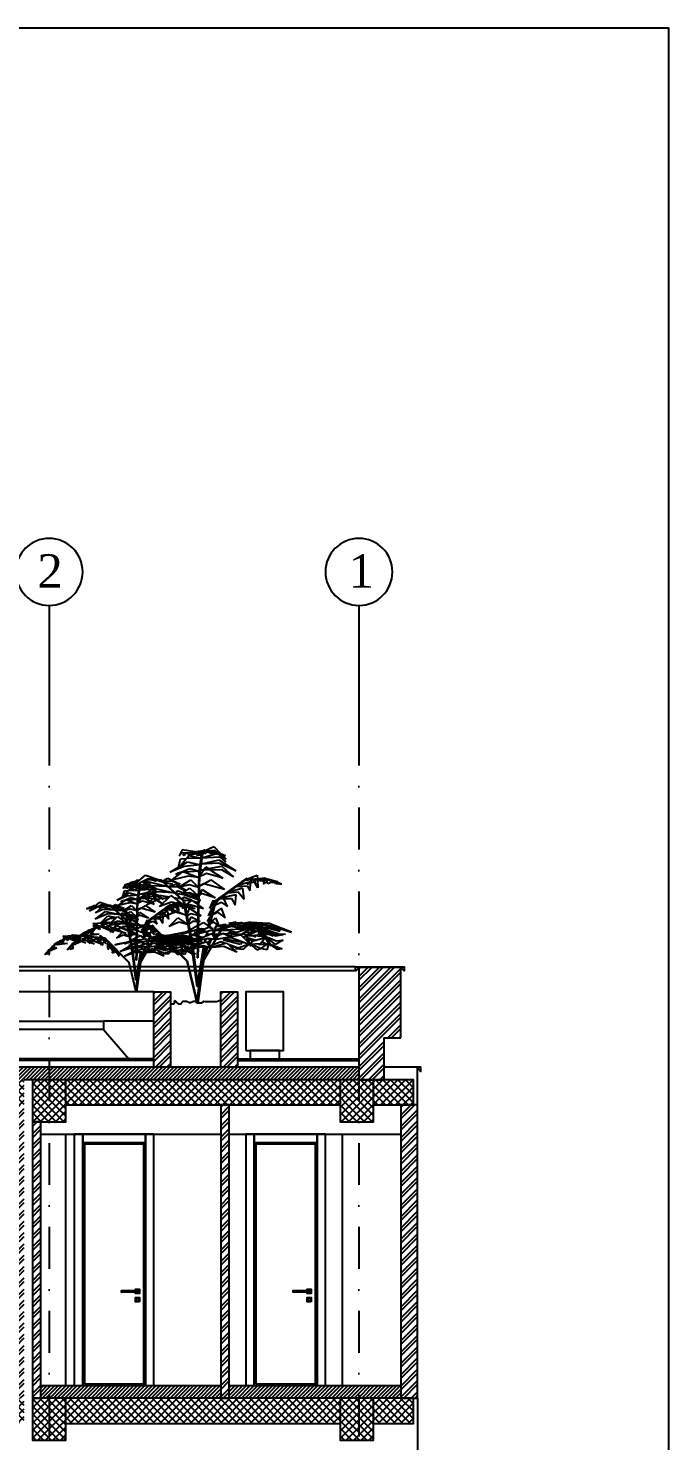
# Model space of a CAD drawing. Header units: millimetres. Extents: x 118878 to 201916, y 10986 to 20993.
# Drawn here: x 193151 to 193916, y 13277 to 14963 of the extents above; entities that cross this region are included whole.
import ezdxf
from ezdxf.enums import TextEntityAlignment as Align

# ---------------------------------------------------------------- set-up
doc = ezdxf.new("R2010")
doc.units = ezdxf.units.MM
doc.header["$LTSCALE"] = 100
doc.linetypes.add('DASHDOT', pattern=[1, 0.5, -0.25, 0, -0.25])
for name, color, linetype in [('0-DARPUSH', 213, 'Continuous'), ('0-hatch', 253, 'Continuous'), ('1', 1, 'Continuous'), ('2', 2, 'Continuous'), ('3', 3, 'Continuous'), ('4', 4, 'Continuous'), ('7', 7, 'Continuous'), ('AX', 1, 'Continuous'), ('HA', 1, 'Continuous'), ('TREE', 83, 'Continuous')]:
    doc.layers.add(name, color=color, linetype=linetype)
doc.styles.add('textstyle4', font='')
doc.styles.get('textstyle4').set_extended_font_data('Romantic')
pattern_1 = [(45, (-2195, -400), (-2.24506403, 2.24506403), [])]

# ---------------------------------------------------------------- blocks, each defined once
blk = doc.blocks.new('D-E-75')
at = {"layer": '1'}
blk.add_line((-10, 0), (-85, 0), dxfattribs=at)
for points in [[(-95, 0), (-85, 0), (-85, 300), (-95, 300)], [(-85, 290), (-10, 290), (-10, 300), (-85, 300)], [(-10, 0), (0, 0), (0, 300), (-10, 300)], [(-18.5, 111.5), (-38.5, 111.5), (-38.5, 113.5), (-18.5, 113.5)], [(-17, 100), (-22, 100), (-22, 105), (-17, 105)]]:
    blk.add_lwpolyline(points, close=True, dxfattribs=at)
blk.add_lwpolyline([(-22, 113.5), (-22, 115), (-17, 115), (-17, 110), (-22, 110), (-22, 111.5)], dxfattribs=at)
blk.add_circle((-19.5, 102.5), 1.5, dxfattribs=at)
at = {"layer": '2'}
blk.add_lwpolyline([(-83, 2), (-12, 2), (-12, 288), (-83, 288)], close=True, dxfattribs=at)
blk = doc.blocks.new('A$C30197449')
at = {"layer": 'TREE'}
for p, q in [((22.99, 46.34), (20.93, 44.2)), ((25.61, 45.16), (22.99, 46.34)), ((21.5, 42.42), (16.52, 39.19)), ((19.39, 42.59), (21.73, 44.43)), ((20.82, 44.09), (19.39, 42.59)), ((21.96, 44.34), (19.51, 41.81)), ((19.51, 41.81), (21.1, 43.2)), ((22.25, 44.75), (19.62, 43.63)), ((19.62, 43.63), (22.1, 44.58)), ((21.1, 43.2), (26.95, 42.94)), ((26.93, 41.09), (21.5, 42.42)), ((22.67, 44.34), (21.82, 44.05)), ((21.82, 44.05), (23.53, 44.14)), ((22.34, 44.23), (21.96, 44.34)), ((22.01, 44.66), (22.71, 45.2)), ((22.1, 44.58), (25.13, 44.94)), ((25.38, 45), (22.25, 44.75)), ((25.57, 45.05), (22.67, 44.34)), ((22.71, 45.2), (24.79, 44.96)), ((26.95, 42.94), (22.83, 44.1)), ((23.53, 44.14), (25.57, 45.05)), ((25.06, 44.92), (25.04, 44.93)), ((25.13, 44.94), (25.06, 44.92)), ((25.26, 44.9), (25.51, 44.87)), ((25.71, 45.41), (25.32, 44.32)), ((25.32, 44.32), (25.56, 44.32)), ((25.42, 44.97), (25.38, 45)), ((25.55, 44.99), (25.42, 44.97)), ((25.56, 45.02), (25.5, 45.01)), ((25.5, 45.01), (25.55, 44.99)), ((25.56, 44.32), (25.96, 45.41)), ((25.63, 44.54), (26.86, 43.78)), ((28.19, 43.75), (25.63, 44.54)), ((25.96, 45.41), (25.71, 45.41)), ((25.96, 45.39), (25.71, 45.39)), ((25.71, 45.39), (26.21, 44.95)), ((25.76, 44.84), (26.45, 44.76)), ((25.85, 45.06), (25.81, 45.03)), ((25.81, 45.03), (27.76, 44.22)), ((29.02, 44.36), (25.81, 45.03)), ((26.08, 45.06), (25.83, 45.04)), ((25.83, 45.02), (26.08, 45.06)), ((25.83, 45.04), (25.83, 45.02)), ((25.89, 45.04), (25.85, 45.06)), ((25.92, 45.04), (25.89, 45.04)), ((26.03, 44.98), (25.92, 45.04)), ((26.53, 44.88), (25.96, 45.39)), ((26.31, 44.77), (26.37, 44.32)), ((26.33, 45.1), (31.36, 44.29)), ((31.27, 44.42), (26.33, 45.1)), ((26.41, 44.05), (26.55, 43.06)), ((26.56, 42.95), (26.82, 41.13)), ((26.64, 44.24), (26.57, 44.7)), ((27.02, 44.52), (26.61, 44.45)), ((26.61, 44.45), (27.17, 44.46)), ((26.81, 42.99), (26.68, 43.88)), ((26.82, 42.94), (26.81, 42.99)), ((27.43, 38.56), (26.82, 42.94)), ((30.45, 43.66), (26.83, 42.88)), ((26.83, 42.88), (31.16, 42.77)), ((26.86, 43.78), (28.19, 43.75)), ((30.81, 41.82), (27.11, 40.9)), ((27.72, 44.63), (28.45, 44.75)), ((27.76, 44.22), (30.77, 43.79)), ((30.01, 44.5), (28.44, 44.48)), ((28.64, 44.78), (32.37, 45.39)), ((30.77, 43.79), (29.02, 44.36)), ((31.16, 42.77), (30.45, 43.66)), ((32.62, 44.54), (30.59, 44.51)), ((32.96, 40.56), (30.81, 41.82)), ((31.16, 42.77), (33.63, 39.73)), ((32.88, 42.73), (31.16, 42.77)), ((31.36, 44.29), (31.27, 44.42)), ((32.12, 44.17), (31.36, 44.29)), ((31.36, 44.29), (31.86, 43.61)), ((31.86, 43.61), (32.12, 44.17)), ((32.37, 45.39), (33.33, 43.63)), ((33.33, 43.63), (32.62, 44.54)), ((33.63, 39.73), (32.88, 42.73)), ((10.15, 37.9), (10.12, 36.8)), ((13.8, 36.46), (10.15, 37.9)), ((16.52, 39.19), (21.64, 41.43)), ((20.61, 40.52), (17.21, 37.43)), ((17.21, 37.43), (20.62, 39.42)), ((23.99, 39.39), (20.34, 37.02)), ((20.34, 37.02), (25.19, 38.36)), ((27.32, 39.38), (20.61, 40.52)), ((20.62, 39.42), (27.32, 39.38)), ((21.64, 41.43), (26.93, 41.09)), ((25.42, 40.32), (24.67, 39.84)), ((25.19, 38.36), (27.46, 37.32)), ((25.89, 39.63), (25.42, 40.32)), ((27.46, 37.32), (26.07, 39.38)), ((26.82, 41.13), (26.82, 41.09)), ((26.82, 41.09), (27.06, 39.43)), ((27.06, 39.43), (27.07, 39.37)), ((27.07, 39.37), (27.18, 38.56)), ((27.11, 40.9), (31.82, 40.46)), ((27.18, 38.55), (27.18, 38.56)), ((27.18, 38.56), (27.43, 38.56)), ((27.2, 37.71), (27.18, 38.55)), ((30.13, 39.82), (27.38, 39.01)), ((27.38, 39.01), (32.97, 38.63)), ((27.43, 38.57), (27.54, 34.48)), ((31.59, 38.72), (27.47, 37.19)), ((32.97, 38.63), (30.13, 39.82)), ((31.82, 40.46), (35.92, 38.81)), ((35.52, 36.43), (32.49, 38.65)), ((32.97, 38.63), (34.32, 38.06)), ((33.46, 38.6), (32.97, 38.63)), ((34.32, 38.06), (33.46, 38.6)), ((35.92, 38.81), (33.52, 40.22)), ((43.3, 37.9), (38.67, 36.31)), ((47.67, 34.16), (43.3, 37.9)), ((4.79, 35.98), (3, 35.28)), ((3, 35.28), (3.15, 35.13)), ((3.15, 35.13), (4.16, 35.64)), ((5.04, 36.11), (3.6, 35.35)), ((3.6, 35.35), (4.66, 35.31)), ((8.01, 36.97), (4.12, 35.89)), ((4.12, 35.89), (4.37, 35.89)), ((4.37, 35.89), (4.91, 36.05)), ((4.66, 35.31), (5.04, 36.11)), ((4.85, 35.68), (5.67, 35.62)), ((6.55, 36.41), (4.91, 35.82)), ((5.03, 36.07), (6.72, 36.55)), ((5.67, 35.62), (5.69, 35.9)), ((5.69, 35.9), (6.33, 36.22)), ((6.78, 36.59), (5.83, 35.79)), ((5.83, 35.79), (7.03, 35.35)), ((7.39, 35.93), (6.78, 36.59)), ((6.81, 36.57), (8.26, 36.97)), ((7.14, 36.61), (6.86, 36.51)), ((6.86, 36.51), (6.89, 36.48)), ((6.89, 36.48), (7.14, 36.61)), ((7.03, 36.33), (8.67, 36.44)), ((7.03, 35.35), (7.39, 35.93)), ((8.32, 35.2), (7.3, 36.03)), ((8.26, 36.97), (8.01, 36.97)), ((8.26, 36.96), (8.01, 36.96)), ((8.01, 36.96), (9.4, 36.83)), ((9.78, 36.85), (8.01, 36.75)), ((8.01, 36.75), (9.4, 36.11)), ((9.55, 36.84), (8.26, 36.96)), ((9.05, 36.27), (8.26, 36.14)), ((8.26, 36.14), (8.32, 35.2)), ((9.4, 36.11), (9.78, 36.85)), ((9.53, 36.34), (11.41, 36.63)), ((11.41, 36.63), (9.61, 36.51)), ((9.77, 36.82), (9.76, 36.8)), ((9.76, 36.8), (11.76, 36.62)), ((11.8, 36.64), (9.77, 36.82)), ((10.11, 36.42), (10.04, 34.16)), ((10.04, 34.16), (10.96, 35.85)), ((10.12, 36.76), (10.11, 36.55)), ((10.12, 36.8), (10.12, 36.76)), ((11.86, 36.66), (10.55, 35.98)), ((10.55, 35.98), (13.27, 35.17)), ((11.24, 36.35), (11.4, 36.64)), ((11.4, 36.64), (11.41, 36.63)), ((11.41, 36.63), (11.42, 36.68)), ((11.42, 36.68), (11.47, 36.77)), ((11.47, 36.77), (12.74, 36.55)), ((12.11, 35.73), (11.86, 36.66)), ((11.88, 36.61), (11.88, 36.63)), ((11.88, 36.63), (13.83, 36.45)), ((13.82, 36.43), (11.88, 36.61)), ((13.27, 35.17), (12.11, 35.73)), ((12.18, 35.71), (12.18, 35.91)), ((12.18, 35.91), (16.2, 34.67)), ((12.24, 33.37), (12.19, 35.48)), ((13.19, 34.76), (12.24, 33.37)), ((13.05, 36.5), (13.87, 36.36)), ((14.66, 36.02), (13.18, 36.96)), ((13.18, 36.96), (15.47, 35.2)), ((16.39, 34.54), (13.19, 34.76)), ((13.86, 36.43), (13.82, 36.43)), ((13.89, 36.41), (13.82, 36.41)), ((13.82, 36.41), (15.29, 35.34)), ((14.07, 36.43), (14.01, 36.44)), ((14.01, 36.44), (14.02, 36.43)), ((14.01, 30.75), (14.43, 33.98)), ((14.02, 36.43), (14.07, 36.43)), ((14.06, 36.41), (14.07, 36.43)), ((14.07, 36.41), (14.06, 36.41)), ((14.23, 36.3), (14.07, 36.41)), ((15.47, 35.2), (14.35, 36.11)), ((14.35, 36.11), (14.66, 36.02)), ((14.43, 33.98), (18.87, 32.72)), ((16.51, 34.64), (14.58, 36.03)), ((15.4, 35.26), (18.52, 33)), ((16.82, 34.45), (15.53, 35.22)), ((15.53, 35.22), (20.79, 31.3)), ((16.73, 34.51), (16.7, 34.52)), ((16.7, 34.52), (16.72, 34.51)), ((16.72, 34.51), (16.73, 34.51)), ((16.84, 34.29), (16.82, 34.45)), ((18.95, 32.86), (16.84, 34.4)), ((20.79, 31.3), (16.84, 34.29)), ((23.94, 36.5), (19.85, 33.66)), ((19.85, 33.66), (25.98, 35.33)), ((26.46, 33.68), (22.65, 31.14)), ((27.67, 34.4), (23.94, 36.5)), ((25.98, 35.33), (27.67, 34.4)), ((27.61, 31.74), (26.46, 33.68)), ((27.29, 34.62), (27.21, 37.42)), ((27.29, 34.6), (27.29, 34.62)), ((27.35, 32.19), (27.29, 34.6)), ((27.47, 37.19), (30.64, 37.59)), ((27.54, 34.48), (27.54, 34.46)), ((27.54, 34.46), (27.73, 27.29)), ((29.84, 36.52), (27.55, 34.26)), ((27.55, 34.26), (30.29, 34.97)), ((30.18, 34), (27.62, 31.61)), ((33.38, 34.31), (29.84, 36.52)), ((32.3, 32.55), (30.18, 34)), ((30.29, 34.97), (33.38, 34.31)), ((30.64, 37.59), (35.52, 36.43)), ((32.96, 34.39), (31.22, 33.31)), ((31.49, 33.12), (33.74, 34.29)), ((31.82, 30.13), (38.51, 36.41)), ((38.76, 36.41), (32.06, 30.13)), ((36.64, 36.96), (32.97, 35.2)), ((32.97, 35.2), (35.67, 36.11)), ((34.3, 35.22), (33.12, 34.49)), ((33.74, 34.29), (36.4, 34.44)), ((36.46, 34.5), (34.3, 35.22)), ((40.89, 33.98), (34.91, 32.66)), ((37.53, 35.73), (35.27, 35.17)), ((35.27, 35.17), (37.75, 35.7)), ((35.67, 36.11), (38.09, 36.02)), ((38.16, 36.1), (36.64, 36.96)), ((36.75, 34.52), (41.98, 34.76)), ((42.31, 35.91), (36.78, 34.54)), ((37.53, 35.73), (37.91, 35.86)), ((38.09, 35.77), (39.07, 35.98)), ((39.78, 36.45), (38.31, 35.98)), ((39.27, 36.52), (38.51, 36.43)), ((38.51, 36.43), (38.76, 36.43)), ((38.51, 36.41), (38.76, 36.41)), ((38.67, 36.31), (42.47, 36.77)), ((38.76, 36.43), (39.14, 36.48)), ((39.07, 35.98), (40.09, 36.48)), ((41.31, 36.58), (40.02, 36.11)), ((40.02, 36.11), (41.74, 36.53)), ((45.2, 30.75), (40.89, 33.98)), ((41.2, 36.61), (41.12, 36.61)), ((41.12, 36.61), (43.29, 36.35)), ((42.99, 36.5), (41.2, 36.61)), ((41.51, 36.65), (41.39, 36.6)), ((41.92, 36.57), (42.54, 36.73)), ((41.98, 34.76), (45.06, 33.37)), ((45.06, 33.37), (42.31, 35.91)), ((42.43, 35.93), (42.37, 35.87)), ((43.44, 36.27), (42.43, 35.93)), ((42.47, 36.77), (47.67, 34.16)), ((42.74, 35.52), (44.16, 35.79)), ((44.16, 35.79), (44.19, 35.89)), ((45.01, 35.48), (44.81, 35.31)), ((44.81, 35.31), (45.33, 35.33)), ((45.09, 36.38), (45.97, 36.32)), ((47.18, 35.2), (45.66, 35.89)), ((45.97, 36.32), (47.18, 35.2)), ((45.97, 35.74), (46.12, 35.49)), ((46.31, 36.01), (46.68, 35.9)), ((47.08, 35.7), (46.41, 35.92)), ((46.5, 35.84), (48.91, 35.13)), ((48.24, 35.28), (46.52, 35.82)), ((46.68, 35.9), (47.87, 35.62)), ((47.87, 35.62), (47.08, 35.7)), ((48.91, 35.13), (48.24, 35.28)), ((15.79, 32.99), (14.01, 30.75)), ((18.94, 32.67), (15.79, 32.99)), ((16.67, 28.99), (16.41, 32.08)), ((16.41, 32.08), (21.21, 31.02)), ((17.84, 30.99), (16.67, 28.99)), ((21.31, 30.95), (17.84, 30.99)), ((19.55, 32.47), (18.16, 33.38)), ((18.16, 33.38), (22.06, 30.37)), ((19.02, 28.59), (20.03, 30.95)), ((20.81, 29.93), (19.02, 28.59)), ((19.4, 32.35), (20.94, 31.24)), ((20.01, 32.02), (19.55, 32.47)), ((21.44, 31.06), (19.73, 32.3)), ((22.06, 30.37), (20.01, 32.02)), ((20.15, 31.27), (20.32, 31.64)), ((20.32, 31.64), (20.33, 31.67)), ((20.33, 31.67), (20.33, 31.67)), ((20.39, 31.83), (20.42, 31.89)), ((20.42, 31.89), (20.62, 31.65)), ((22.74, 29.01), (20.81, 29.93)), ((22.16, 30.57), (20.95, 31.38)), ((20.95, 31.38), (23.17, 29.63)), ((21.15, 31.04), (21.08, 31.13)), ((21.21, 31.02), (21.15, 31.04)), ((21.24, 30.94), (22.67, 29.28)), ((22.46, 30.13), (21.43, 30.88)), ((22.53, 30.16), (22.16, 30.57)), ((22.71, 30.13), (22.28, 30.44)), ((22.46, 30.13), (22.52, 30.13)), ((22.46, 30.13), (24.44, 22.49)), ((22.52, 30.13), (22.58, 30.13)), ((23.17, 29.63), (22.53, 30.16)), ((22.58, 30.13), (22.71, 30.13)), ((22.65, 31.14), (26.64, 32.44)), ((22.75, 29.99), (22.71, 30.13)), ((22.76, 29.94), (22.75, 29.99)), ((23.78, 26.01), (22.76, 29.94)), ((23.08, 30.48), (23.1, 28.76)), ((24.24, 28), (23.08, 30.48)), ((26.64, 32.44), (27.61, 31.74)), ((26.96, 30.37), (27.38, 30.56)), ((27.38, 30.52), (26.96, 30.37)), ((27.48, 27.29), (27.36, 31.92)), ((27.62, 31.61), (30.36, 32.61)), ((31.9, 32.56), (27.65, 30.67)), ((27.65, 30.6), (31.94, 32.02)), ((27.65, 30.67), (27.65, 30.6)), ((29.42, 30.39), (27.68, 29.72)), ((27.68, 29.7), (28.96, 30.06)), ((27.69, 29.16), (29.56, 30.48)), ((28.01, 31.3), (30.49, 32.59)), ((29.74, 32.37), (28.01, 31.3)), ((29.56, 30.48), (31.56, 28.91)), ((29.61, 30.45), (32.06, 31.38)), ((31.82, 30.13), (29.82, 20.15)), ((32.25, 30.54), (29.89, 30.23)), ((30.04, 20.04), (32.06, 30.13)), ((30.36, 32.61), (32.3, 32.55)), ((32.06, 30.13), (31.82, 30.13)), ((35.74, 31.89), (31.83, 28.88)), ((31.83, 28.88), (35.56, 29.93)), ((31.94, 32.02), (34.25, 32.42)), ((32.06, 31.38), (32.41, 30.71)), ((33.76, 33.38), (32.15, 32.66)), ((34.93, 31.27), (32.95, 30.94)), ((32.95, 30.94), (34.52, 30.95)), ((34.41, 32.58), (33.76, 33.38)), ((34.91, 32.66), (39.84, 32.99)), ((35.56, 29.93), (39.16, 28.59)), ((39.16, 28.59), (35.74, 31.89)), ((39.88, 32.08), (36.18, 31.47)), ((36.7, 30.97), (38.84, 30.99)), ((38.84, 30.99), (42.94, 28.99)), ((39.84, 32.99), (45.2, 30.75)), ((42.94, 28.99), (39.88, 32.08)), ((19.63, 25.23), (20.72, 28.06)), ((21.9, 26.89), (19.63, 25.23)), ((20.72, 28.06), (23.47, 26.21)), ((22.51, 25.25), (21.48, 22.7)), ((23.49, 26.12), (21.9, 26.89)), ((24.14, 23.63), (22.51, 25.25)), ((23.1, 28.76), (23.29, 29.15)), ((23.29, 29.15), (24.24, 28)), ((24.58, 25.87), (23.49, 28.09)), ((23.49, 28.09), (23.86, 25.83)), ((23.78, 25.98), (23.78, 26.01)), ((24.69, 22.47), (23.78, 25.98)), ((23.86, 25.83), (23.93, 26.54)), ((23.93, 26.54), (24.58, 25.87)), ((24.93, 24.12), (24.16, 25.56)), ((24.16, 25.56), (24.54, 23.18)), ((26.06, 28), (27.43, 28.96)), ((27.44, 28.39), (26.06, 28)), ((26.83, 25.87), (27.49, 26.28)), ((27.49, 26.02), (26.83, 25.87)), ((27.59, 21.16), (27.48, 27.29)), ((27.48, 27.29), (27.73, 27.29)), ((27.73, 27.29), (27.48, 27.29)), ((30.12, 29.15), (27.71, 28.46)), ((27.73, 27.29), (27.84, 21.05)), ((27.75, 26.46), (30.36, 28.09)), ((29.82, 26.54), (27.76, 26.08)), ((29.7, 25.56), (27.79, 24.51)), ((30.5, 23.56), (29.7, 25.56)), ((30.97, 25.94), (29.82, 26.54)), ((31.54, 28.81), (30.12, 29.15)), ((30.36, 28.09), (31.04, 26.23)), ((33.72, 25.25), (30.71, 23.31)), ((31.24, 25.99), (34.39, 26.89)), ((31.25, 26), (31.24, 25.99)), ((36.22, 28.06), (31.25, 26)), ((36.28, 22.7), (33.72, 25.25)), ((34.39, 26.89), (38.95, 25.23)), ((38.95, 25.23), (36.22, 28.06)), ((0, 21.05), (6.65, 23.55)), ((7.55, 23.26), (0, 21.05)), ((3.39, 21.28), (7.61, 22.93)), ((7.83, 22.52), (3.39, 21.28)), ((9.15, 22.43), (3.57, 20.45)), ((3.88, 20.47), (8.95, 21.85)), ((4.78, 19.84), (10.18, 22.28)), ((9.12, 21.43), (5.42, 19.9)), ((10.25, 22.34), (5.45, 20.55)), ((9.1, 22.69), (5.97, 22)), ((6.5, 20.94), (7.14, 21.35)), ((6.65, 23.55), (12.13, 23.86)), ((12.09, 23.82), (7.55, 23.26)), ((7.61, 22.93), (11.39, 23.25)), ((11.06, 22.99), (7.83, 22.52)), ((12.25, 23.94), (8.29, 20.75)), ((8.37, 22.16), (8.65, 22.34)), ((8.54, 20.75), (9.57, 21.58)), ((8.65, 22.34), (9.02, 22.38)), ((8.66, 20.83), (9.66, 21.13)), ((8.72, 21.61), (9.88, 22.04)), ((11.05, 22.98), (9.1, 22.69)), ((10.52, 22.56), (9.15, 22.43)), ((9.29, 21.02), (9.67, 21.1)), ((9.57, 21.62), (9.9, 20.07)), ((13.92, 19.69), (9.57, 21.62)), ((9.57, 21.58), (9.61, 21.61)), ((9.61, 21.61), (12.49, 23.94)), ((9.64, 21.63), (10.17, 21.85)), ((9.68, 22.05), (10.01, 22.14)), ((10.02, 22.51), (10.55, 22.58)), ((10.17, 21.85), (12.05, 22.06)), ((11.36, 21.62), (10.29, 21.3)), ((10.34, 22.2), (10.49, 22.26)), ((10.39, 22.24), (10.34, 22.2)), ((11.52, 22.4), (10.39, 22.24)), ((10.39, 21.26), (12.3, 21.68)), ((10.82, 22.58), (11.19, 22.62)), ((12.11, 21.51), (10.84, 21.06)), ((11.14, 22.65), (10.85, 22.61)), ((10.98, 22.76), (14.83, 20.27)), ((16.54, 20.89), (10.98, 22.76)), ((11.19, 22.62), (11.14, 22.65)), ((11.2, 20.9), (11.51, 20.98)), ((11.49, 20.96), (11.21, 20.9)), ((11.27, 22.66), (13.76, 22.98)), ((16.13, 23.08), (11.36, 22.63)), ((12.47, 21.79), (11.36, 21.62)), ((12.42, 21.77), (11.36, 20.84)), ((11.37, 23.02), (14.08, 23.43)), ((11.38, 23.03), (14.52, 23.49)), ((11.51, 20.98), (11.49, 20.96)), ((14.44, 23.51), (11.68, 23.28)), ((11.77, 20.64), (13.33, 21.23)), ((16.23, 23.05), (11.9, 22.45)), ((12.49, 23.94), (12.25, 23.94)), ((12.5, 23.92), (12.25, 23.92)), ((12.25, 23.92), (13.77, 23.69)), ((12.25, 20.43), (13.56, 21.08)), ((12.39, 23.85), (12.53, 23.87)), ((12.51, 23.88), (12.41, 23.87)), ((13.4, 23.78), (12.5, 23.92)), ((12.53, 23.87), (12.51, 23.88)), ((14.29, 23.55), (12.7, 23.36)), ((12.81, 22.15), (12.84, 22.16)), ((12.82, 22.14), (17.82, 22.7)), ((12.84, 22.16), (13.4, 22.65)), ((13.43, 21.94), (18.01, 22.66)), ((14.89, 23.55), (13.53, 23.76)), ((13.62, 22.85), (14.3, 23.45)), ((13.99, 23.65), (15.8, 23.38)), ((14.38, 23.52), (14.37, 23.51)), ((15.47, 22.03), (14.38, 21.62)), ((14.42, 23.56), (14.4, 23.56)), ((14.42, 23.56), (14.44, 23.57)), ((14.49, 23.63), (14.75, 23.85)), ((14.51, 21.56), (14.56, 21.57)), ((14.52, 23.49), (14.56, 23.52)), ((14.55, 21.56), (15.48, 22.03)), ((14.56, 21.57), (14.55, 21.56)), ((14.56, 23.52), (15.02, 23.56)), ((15.02, 23.56), (14.63, 23.5)), ((15.09, 21.83), (14.69, 21.73)), ((14.75, 23.85), (16.05, 23.38)), ((14.8, 21.77), (14.8, 21.77)), ((17.8, 23.11), (14.94, 23.55)), ((15, 23.58), (20.01, 22.34)), ((20.36, 22.35), (15, 23.58)), ((15.28, 23.66), (17.14, 23.88)), ((17.14, 23.88), (15.4, 23.62)), ((20.76, 21.59), (15.47, 22.03)), ((16.01, 23.35), (18.11, 23.03)), ((16.03, 23.4), (16.34, 23.75)), ((16.61, 23.79), (16.23, 23.36)), ((16.25, 23.31), (16.36, 23.26)), ((16.32, 23.3), (16.3, 23.29)), ((16.36, 23.26), (16.32, 23.3)), ((16.34, 23.75), (16.38, 23.8)), ((16.77, 23.14), (16.37, 23.1)), ((16.38, 23.8), (16.51, 23.94)), ((16.44, 20.92), (18.89, 21.48)), ((16.45, 23.08), (16.8, 23.13)), ((16.56, 23.26), (16.46, 23.24)), ((16.48, 23.31), (18.57, 23.58)), ((16.51, 23.94), (16.75, 23.94)), ((16.76, 23.92), (16.51, 23.92)), ((16.51, 23.92), (16.85, 23.84)), ((16.72, 23.13), (16.6, 23.19)), ((16.65, 23.83), (16.61, 23.79)), ((16.68, 23.87), (16.65, 23.83)), ((18.57, 23.58), (16.7, 23.28)), ((16.77, 23.12), (16.72, 23.13)), ((16.75, 23.94), (16.74, 23.93)), ((17.01, 23.86), (16.76, 23.92)), ((16.8, 23.13), (16.77, 23.14)), ((16.83, 23.88), (16.95, 23.86)), ((16.85, 23.84), (16.89, 23.84)), ((16.89, 23.84), (18.29, 23.54)), ((16.89, 23.15), (17.01, 23.16)), ((17.01, 23.16), (16.91, 23.14)), ((16.97, 21.03), (17.16, 20.83)), ((17.04, 23.86), (17.01, 23.86)), ((18.44, 23.56), (17.04, 23.86)), ((17.61, 22.93), (17.37, 22.9)), ((17.48, 23.2), (19.62, 22.61)), ((17.59, 23.74), (18.64, 23.55)), ((18.24, 22.99), (17.78, 22.94)), ((17.84, 22.75), (18.11, 22.81)), ((18.95, 20.64), (17.86, 21.23)), ((18.47, 23.57), (17.96, 23.67)), ((18.01, 22.71), (18.33, 22.75)), ((18.01, 22.66), (18.01, 22.71)), ((18.09, 22.69), (18.06, 22.65)), ((18.06, 22.65), (20.71, 21.68)), ((18.11, 23.03), (18.07, 23.07)), ((18.07, 23.07), (20.14, 22.76)), ((18.17, 22.68), (18.09, 22.69)), ((22.52, 21.76), (18.09, 22.69)), ((18.44, 22.72), (18.17, 22.68)), ((18.27, 22.83), (18.6, 22.89)), ((18.29, 23.54), (18.33, 23.54)), ((18.4, 23.55), (18.35, 23.56)), ((18.35, 23.56), (18.4, 23.55)), ((18.5, 23.57), (18.44, 23.56)), ((18.47, 23.56), (18.47, 23.57)), ((20.37, 23.2), (18.47, 23.01)), ((18.47, 22.5), (18.67, 22.53)), ((18.52, 22.77), (18.88, 22.81)), ((20.12, 22.72), (18.61, 22.95)), ((18.93, 22.8), (18.62, 22.75)), ((18.77, 22.92), (18.78, 22.92)), ((18.83, 22.54), (19.08, 22.56)), ((18.88, 22.81), (18.93, 22.8)), ((18.89, 21.48), (20.83, 21.48)), ((18.92, 22.94), (20.37, 23.2)), ((19.37, 22.39), (18.98, 22.32)), ((19.13, 22.84), (19.25, 22.85)), ((19.26, 22.85), (19.16, 22.83)), ((19.25, 22.85), (19.26, 22.85)), ((19.33, 22.59), (19.61, 22.61)), ((20.3, 23.2), (19.36, 23.38)), ((19.63, 22.43), (19.48, 22.4)), ((19.66, 23.31), (20.26, 23.19)), ((19.85, 22.84), (21.3, 22.42)), ((19.86, 22.46), (20.11, 22.51)), ((19.93, 21.97), (20.61, 21.86)), ((20.15, 22.66), (19.99, 22.65)), ((20.06, 23.17), (20.14, 23.16)), ((21.58, 22.97), (20.1, 23.26)), ((20.14, 22.76), (20.12, 22.72)), ((20.12, 22.72), (20.25, 22.72)), ((20.13, 22.71), (20.12, 22.72)), ((20.18, 22.61), (20.13, 22.71)), ((20.14, 23.16), (21.54, 22.86)), ((20.26, 23.19), (20.27, 23.18)), ((20.27, 23.18), (21.55, 22.91)), ((20.33, 22.36), (20.27, 22.47)), ((20.3, 23.19), (20.3, 23.2)), ((21.57, 22.94), (20.3, 23.19)), ((20.33, 23.19), (20.37, 23.2)), ((21.57, 22.96), (20.33, 23.19)), ((20.37, 22.73), (20.37, 22.73)), ((20.37, 22.73), (20.37, 22.73)), ((20.37, 22.73), (20.4, 22.67)), ((20.42, 22.21), (20.39, 22.26)), ((20.4, 22.67), (20.47, 22.54)), ((20.45, 22.16), (20.42, 22.21)), ((26.07, 12.41), (20.45, 22.16)), ((20.47, 22.57), (20.66, 22.6)), ((21.51, 22.79), (20.51, 22.7)), ((20.55, 22.41), (20.61, 22.31)), ((20.67, 22.2), (20.7, 22.15)), ((20.7, 22.15), (20.73, 22.11)), ((20.73, 22.11), (22.55, 18.95)), ((20.82, 22.63), (21.49, 22.74)), ((20.9, 21.82), (21.76, 21.68)), ((22.44, 21.88), (21.12, 21.48)), ((21.12, 21.48), (23.86, 21.48)), ((21.56, 22.92), (21.2, 22.99)), ((21.36, 22.96), (21.56, 22.92)), ((21.48, 22.7), (22.9, 24.01)), ((21.49, 22.74), (21.54, 22.75)), ((21.54, 22.75), (22.09, 22.84)), ((21.55, 22.91), (21.56, 22.92)), ((21.56, 22.92), (21.57, 22.96)), ((22.09, 22.84), (21.59, 22.8)), ((21.59, 22.8), (21.64, 22.84)), ((21.64, 22.84), (21.77, 22.81)), ((21.95, 22.83), (21.69, 22.89)), ((21.7, 22.89), (21.7, 22.9)), ((21.99, 22.83), (21.7, 22.89)), ((21.72, 22.92), (21.74, 22.93)), ((21.77, 22.81), (21.85, 22.8)), ((21.85, 22.8), (22.22, 22.72)), ((21.99, 22.82), (21.95, 22.83)), ((22.03, 22.83), (21.99, 22.83)), ((22.47, 22.72), (21.99, 22.82)), ((22.22, 22.73), (22.47, 22.73)), ((22.22, 22.72), (22.47, 22.72)), ((22.41, 22.28), (22.22, 22.71)), ((22.49, 22.1), (22.45, 22.17)), ((22.47, 22.73), (22.69, 22.21)), ((22.51, 22.01), (22.56, 21.92)), ((22.75, 21.97), (22.57, 21.91)), ((22.72, 22.12), (22.76, 22.05)), ((22.74, 21.47), (23.34, 20.05)), ((23.03, 22.06), (22.89, 22.01)), ((22.9, 24.01), (24.19, 23.43)), ((22.99, 21.47), (23.49, 20.31)), ((24.57, 22.52), (23.18, 22.1)), ((24.15, 22.44), (23.76, 22.52)), ((23.86, 21.48), (31.02, 19.59)), ((24.4, 22.61), (24.05, 22.37)), ((24.05, 22.37), (24.09, 22.4)), ((24.1, 22.41), (24.12, 22.43)), ((24.14, 22.44), (24.15, 22.44)), ((24.54, 23.18), (24.54, 24.17)), ((24.54, 24.17), (24.93, 24.12)), ((27.69, 21.1), (24.57, 22.52)), ((26.13, 23.85), (24.62, 22.78)), ((25.08, 20.01), (24.76, 21.23)), ((25.02, 21.16), (25.35, 19.9)), ((28.79, 20.86), (25.54, 21.56)), ((25.95, 21.9), (27.17, 22.03)), ((27.54, 23.09), (26.13, 23.85)), ((26.51, 21.96), (26.46, 21.95)), ((26.46, 21.95), (27.57, 21.73)), ((27.04, 21.85), (26.51, 21.96)), ((26.57, 21.96), (26.54, 21.96)), ((26.54, 21.96), (27.57, 21.75)), ((27.57, 21.76), (26.57, 21.96)), ((26.62, 21.97), (26.61, 21.97)), ((26.61, 21.97), (27.57, 21.77)), ((27.57, 21.78), (26.62, 21.97)), ((26.67, 21.97), (26.66, 21.97)), ((26.66, 21.97), (27.57, 21.79)), ((27.57, 21.79), (26.67, 21.97)), ((27.57, 21.75), (27.04, 21.85)), ((27.52, 24.35), (27.09, 24.12)), ((27.09, 24.12), (27.52, 24.13)), ((27.17, 22.03), (27.56, 21.9)), ((27.57, 21.77), (27.57, 21.76)), ((27.74, 21.08), (27.69, 21.1)), ((28.14, 20.89), (27.74, 21.08)), ((27.79, 24.13), (29.35, 24.17)), ((30.12, 21.69), (27.82, 22.93)), ((27.83, 21.82), (30, 21.12)), ((28.45, 21.62), (27.84, 21.74)), ((27.84, 21.74), (28.43, 21.62)), ((27.84, 21.73), (28.58, 21.58)), ((28.59, 21.57), (27.84, 21.72)), ((27.84, 21.72), (27.84, 21.71)), ((27.84, 21.71), (28.74, 21.52)), ((28.7, 21.54), (27.84, 21.71)), ((27.84, 21.71), (27.84, 21.7)), ((27.84, 21.7), (28.82, 21.5)), ((28.17, 21.62), (27.84, 21.68)), ((28.91, 21.47), (28.17, 21.62)), ((28.58, 21.58), (28.59, 21.57)), ((28.74, 21.52), (28.7, 21.54)), ((29.35, 24.17), (30.45, 23.34)), ((30.26, 21.05), (32.76, 20.25)), ((32.76, 20.25), (30.36, 21.55)), ((30.71, 23.31), (33.36, 24.01)), ((30.78, 12.41), (41.06, 22.73)), ((41.3, 22.73), (31.03, 12.41)), ((31.36, 21.05), (31.26, 21.07)), ((31.26, 21.07), (31.36, 21.05)), ((31.35, 21.02), (31.36, 21.05)), ((35.74, 20.15), (31.35, 21.02)), ((31.4, 20.99), (31.36, 21.01)), ((31.36, 21.01), (35.74, 20.15)), ((36.91, 19.9), (31.4, 20.99)), ((31.42, 20.98), (36.91, 19.9)), ((33.36, 24.01), (36.28, 22.7)), ((40.1, 21.51), (40.07, 21.48)), ((40.07, 21.48), (41.24, 21.48)), ((41.47, 21.98), (40.1, 21.51)), ((43.26, 23.85), (40.18, 21.57)), ((40.18, 21.57), (41.5, 22.03)), ((40.68, 20.25), (43.26, 23.85)), ((41.5, 22.03), (40.68, 20.25)), ((41.06, 22.73), (41.3, 22.73)), ((41.12, 22.73), (41.82, 22.79)), ((41.78, 22.77), (41.3, 22.72)), ((41.48, 21.34), (42.21, 20.17)), ((41.82, 22.79), (41.78, 22.77)), ((41.8, 19.9), (46.94, 21.85)), ((44.6, 21.62), (41.8, 19.9)), ((42.8, 22.43), (42.07, 22.17)), ((42.44, 22.68), (44.09, 21.56)), ((43.28, 22.69), (42.52, 22.8)), ((42.54, 22.83), (54.71, 23.9)), ((54.63, 23.92), (42.56, 22.85)), ((42.73, 20.48), (43.04, 22.26)), ((46.94, 21.85), (43.08, 22.86)), ((43.08, 22.86), (44.6, 21.62)), ((44.09, 21.56), (44.16, 21.36)), ((44.21, 22.57), (45.27, 22.42)), ((45.27, 22.42), (45.21, 22.32)), ((45.7, 20.15), (50.8, 22.43)), ((48.66, 22.24), (45.7, 20.15)), ((46.3, 23.2), (46.31, 23.19)), ((46.31, 23.19), (46.3, 23.2)), ((46.3, 23.2), (46.36, 23.19)), ((46.36, 23.19), (46.35, 23.16)), ((46.35, 23.16), (47.48, 22.19)), ((46.93, 23.1), (46.47, 23.18)), ((50.8, 22.43), (46.83, 23.16)), ((46.83, 23.16), (48.66, 22.24)), ((47.2, 20.46), (48.35, 21.33)), ((47.48, 22.19), (47.34, 21.32)), ((48.32, 22.89), (50.04, 22.61)), ((49.14, 20.66), (54.51, 22.08)), ((50.82, 21.39), (49.14, 20.66)), ((50.04, 22.61), (50, 22.59)), ((50.58, 23.58), (50.6, 23.57)), ((50.62, 23.57), (50.58, 23.58)), ((50.6, 23.57), (50.62, 23.57)), ((50.65, 21.28), (54.81, 22.93)), ((52.55, 22.52), (50.65, 21.28)), ((50.66, 23.54), (51.74, 23)), ((50.86, 23.5), (50.7, 23.55)), ((50.81, 23.56), (50.79, 23.55)), ((50.79, 23.55), (52.55, 22.52)), ((54.81, 22.93), (50.81, 23.56)), ((52.78, 21.05), (58.85, 23.55)), ((56.49, 23.26), (52.78, 21.05)), ((54.02, 23.86), (53.97, 23.88)), ((53.97, 23.88), (54, 23.86)), ((54.06, 23.84), (54.02, 23.86)), ((56.1, 23.03), (54.06, 23.84)), ((54.11, 23.85), (55.42, 23.57)), ((55.09, 22.43), (54.17, 22.67)), ((54.68, 23.92), (54.63, 23.92)), ((54.64, 23.94), (54.77, 23.88)), ((54.89, 23.94), (54.64, 23.94)), ((54.71, 23.9), (54.68, 23.92)), ((58.85, 23.55), (54.7, 23.88)), ((54.7, 23.88), (56.49, 23.26)), ((54.89, 23.94), (55.07, 23.85)), ((54.98, 23.79), (56.31, 23.16)), ((56.42, 23.22), (55.96, 23.45)), ((56.95, 22.69), (56.75, 21.76)), ((56.75, 21.76), (57.82, 22.36)), ((56.87, 22.73), (56.95, 22.69)), ((57.07, 22.81), (58, 22.37)), ((61.68, 20.76), (57.2, 22.87)), ((57.64, 22.66), (57.51, 22.76)), ((57.51, 22.76), (57.56, 22.7)), ((58.73, 22.88), (57.74, 23.09)), ((57.74, 22.49), (59.09, 20.89)), ((57.93, 22.46), (59.57, 20.55)), ((61.27, 19.84), (57.93, 22.46)), ((58.03, 22.49), (58.73, 22.88)), ((58.11, 22.32), (61.47, 20.75)), ((59.95, 21.62), (60.04, 21.54)), ((59.95, 21.62), (60.31, 21.41)), ((60.3, 21.29), (62, 19.69)), ((5.45, 20.55), (1.87, 20.37)), ((1.87, 20.37), (4.78, 19.84)), ((4.61, 18.48), (2.52, 18.59)), ((2.52, 18.59), (4.81, 17.37)), ((2.7, 20.15), (2.82, 20.2)), ((2.84, 20.19), (2.7, 20.15)), ((6.37, 17.44), (2.75, 16.09)), ((4.05, 15.86), (6.29, 17.29)), ((7.66, 19.68), (4.61, 18.48)), ((4.81, 17.37), (7.64, 19.65)), ((5.42, 19.9), (8.26, 20.73)), ((8.29, 20.76), (6.16, 17.07)), ((6.16, 17.07), (6.41, 17.07)), ((6.68, 20.42), (6.18, 20.47)), ((6.41, 17.07), (6.77, 17.7)), ((6.61, 20.66), (7.53, 20.77)), ((6.71, 17.57), (6.7, 17.56)), ((6.71, 17.57), (6.71, 17.57)), ((6.85, 20.49), (6.73, 20.46)), ((6.73, 20.46), (6.81, 20.48)), ((6.77, 17.74), (7.31, 15.74)), ((9.08, 16.16), (6.77, 17.74)), ((6.77, 17.7), (6.8, 17.73)), ((6.8, 17.73), (7.73, 19.36)), ((8.03, 20.32), (7.12, 20.39)), ((7.35, 17.35), (8.76, 18.06)), ((9.81, 17.5), (7.37, 17.33)), ((7.72, 19.39), (9.19, 17.54)), ((11.11, 18.5), (7.72, 19.39)), ((7.73, 19.36), (7.76, 19.4)), ((7.76, 19.4), (8.54, 20.76)), ((8.22, 19.69), (9.86, 20.19)), ((10.85, 19.98), (8.22, 19.69)), ((8.29, 20.76), (8.29, 20.76)), ((8.29, 20.75), (8.54, 20.75)), ((8.61, 20.27), (8.29, 20.3)), ((8.54, 20.76), (8.54, 20.75)), ((9.76, 20.68), (8.61, 20.27)), ((9.19, 17.54), (12.65, 17.33)), ((9.24, 16.16), (11.81, 17.38)), ((9.9, 20.07), (13.92, 19.69)), ((11.9, 17.13), (10.33, 15.74)), ((13.28, 19.39), (10.41, 18.68)), ((11.24, 19.94), (10.54, 19.59)), ((10.54, 19.59), (11.82, 19.88)), ((12.65, 17.33), (11.11, 18.5)), ((11.47, 18.24), (13.28, 19.39)), ((11.83, 17.11), (12.08, 17.35)), ((12.45, 17.34), (11.83, 17.11)), ((12.09, 17.07), (12.16, 17.22)), ((12.34, 17.07), (12.09, 17.07)), ((12.3, 17.6), (12.37, 17.64)), ((12.32, 17.62), (12.98, 19.19)), ((12.37, 17.64), (12.32, 17.62)), ((15, 20.17), (12.33, 17.59)), ((12.34, 17.07), (12.45, 17.33)), ((12.59, 17.38), (17.87, 19.33)), ((13.45, 19.72), (12.71, 17.97)), ((12.71, 17.42), (14.37, 15.86)), ((16.62, 16.09), (12.83, 17.47)), ((12.93, 20.13), (14.49, 20.49)), ((13.04, 19.34), (13.21, 19.74)), ((13.3, 19.97), (13.41, 20.23)), ((13.69, 20.29), (13.51, 19.88)), ((14.04, 19.27), (13.8, 19.69)), ((13.8, 19.69), (14.29, 19.5)), ((20.32, 19.12), (14.1, 17.91)), ((14.1, 17.91), (14.64, 18.14)), ((14.78, 18.03), (15.16, 17.37)), ((14.83, 20.27), (20.01, 20.52)), ((22.27, 18.98), (15, 20.17)), ((15.16, 17.37), (20.18, 18.59)), ((18.71, 17.41), (16.16, 16.43)), ((19.23, 17.87), (16.22, 15.11)), ((16.22, 15.11), (20.04, 16.75)), ((20.01, 20.52), (16.54, 20.89)), ((20.18, 18.59), (17.08, 18.48)), ((18.09, 19.84), (17.57, 20.39)), ((17.87, 19.33), (22.29, 18.95)), ((18.09, 19.84), (18.68, 19.88)), ((18.17, 19.66), (20.35, 20.6)), ((23.67, 16.56), (19.23, 17.87)), ((20.96, 18.26), (19.64, 17.75)), ((20.15, 20.52), (20.02, 20.52)), ((20.04, 16.75), (23.71, 16.49)), ((20.35, 20.6), (21.71, 19.95)), ((21.4, 20.48), (20.55, 20.51)), ((23.29, 17.21), (20.96, 18.26)), ((21.62, 20.1), (21.44, 20.09)), ((23.17, 20.43), (21.68, 20.48)), ((23.26, 20.22), (21.88, 20.12)), ((22.08, 19.78), (22.96, 19.36)), ((22.55, 18.95), (22.57, 18.91)), ((22.72, 18.93), (22.56, 18.95)), ((22.57, 18.91), (26.32, 12.41)), ((23.65, 20.6), (22.66, 18.81)), ((22.66, 18.81), (24.85, 19.13)), ((23.22, 18.89), (24.13, 18.81)), ((23.54, 20.42), (23.44, 20.42)), ((30.1, 17.91), (23.65, 20.6)), ((23.65, 17.06), (24.29, 16.76)), ((24.13, 18.81), (23.79, 18.97)), ((23.79, 18.97), (23.79, 18.97)), ((23.85, 18.82), (24.55, 17.18)), ((24.84, 19.13), (23.93, 18.91)), ((23.93, 18.91), (25.17, 19.05)), ((24.11, 18.83), (24.03, 19)), ((25.23, 18.26), (24.06, 16.38)), ((24.06, 16.38), (26.1, 16.97)), ((24.11, 18.8), (24.11, 18.83)), ((24.7, 17.41), (24.11, 18.8)), ((24.98, 20.38), (24.12, 20.41)), ((24.36, 20.3), (24.98, 20.35)), ((24.85, 19.13), (30.1, 17.91)), ((25.08, 16.47), (25.72, 16.8)), ((29.99, 16.43), (25.23, 18.26)), ((25.28, 20.37), (25.24, 20.37)), ((25.24, 20.37), (25.28, 20.37)), ((25.34, 19.01), (25.38, 18.86)), ((25.38, 18.86), (25.62, 18.86)), ((25.5, 18.16), (25.38, 18.86)), ((25.62, 18.86), (25.59, 18.95)), ((25.62, 18.86), (25.76, 18.07)), ((25.72, 16.85), (27.74, 4.97)), ((27.98, 4.97), (25.95, 16.91)), ((26.1, 16.97), (29.99, 16.43)), ((27.6, 19.79), (26.34, 19.48)), ((26.9, 19.25), (27.6, 19.33)), ((27.63, 17.79), (27.13, 17.54)), ((27.6, 20.48), (27.62, 18.95)), ((27.6, 19.33), (27.61, 19.32)), ((27.63, 18.47), (27.65, 17.34)), ((27.66, 16.74), (27.72, 13.4)), ((27.88, 18.84), (27.85, 20.42)), ((29.01, 20.12), (27.87, 19.84)), ((27.88, 19.24), (29.53, 18.72)), ((27.9, 17.24), (27.88, 18.41)), ((29.31, 17.03), (27.9, 17.8)), ((28.44, 20.76), (28.23, 20.86)), ((28.48, 20.75), (28.44, 20.76)), ((31.02, 19.59), (28.48, 20.75)), ((29.46, 18.05), (29.28, 16.72)), ((29.56, 18.86), (29.47, 18.18)), ((29.51, 16.62), (29.7, 17.99)), ((29.77, 19.91), (29.56, 18.86)), ((29.56, 18.86), (29.81, 18.86)), ((32.78, 15.11), (29.56, 16.88)), ((29.75, 19.89), (29.62, 19.96)), ((29.71, 18.08), (29.81, 18.86)), ((29.79, 18.64), (34.65, 17.11)), ((29.81, 18.86), (30.01, 19.85)), ((34.65, 17.11), (30, 19.74)), ((35.98, 16.73), (35.02, 16.41)), ((37.14, 17.87), (35.1, 16.47)), ((35.1, 16.47), (36, 16.75)), ((35.14, 15.11), (37.14, 17.87)), ((36, 16.75), (35.14, 15.11)), ((36.72, 16.97), (36.42, 16.87)), ((37.99, 16.43), (36.72, 16.97)), ((37.94, 18.26), (37, 17.68)), ((38.54, 19.06), (37.42, 18.82)), ((37.49, 18.9), (37.51, 18.91)), ((39.91, 20.17), (37.51, 18.91)), ((37.51, 18.91), (38.67, 19.33)), ((37.51, 18.91), (37.54, 18.93)), ((37.54, 18.93), (40.15, 20.6)), ((37.66, 17.11), (39.91, 20.17)), ((38.67, 19.33), (37.66, 17.11)), ((37.95, 17.76), (37.94, 18.26)), ((37.96, 17.51), (37.99, 16.43)), ((39.94, 17.91), (39.03, 18.95)), ((40.15, 20.6), (39.94, 17.91)), ((42.28, 20.07), (42.58, 19.59)), ((42.58, 19.59), (42.69, 20.23)), ((47.26, 20.84), (47.2, 20.46)), ((59.57, 20.55), (56.99, 20.37)), ((56.99, 20.37), (61.27, 19.84)), ((59.09, 20.89), (58.66, 20.52)), ((58.66, 20.52), (58.84, 20.5)), ((61.56, 20.67), (61.24, 20.85)), ((61.44, 18.59), (64.17, 17.37)), ((62.64, 18.48), (61.44, 18.59)), ((61.47, 20.75), (61.47, 20.76)), ((61.47, 20.76), (62.63, 19.59)), ((61.72, 20.76), (61.47, 20.76)), ((65.39, 17.07), (61.72, 20.76)), ((62, 19.69), (62.31, 19.89)), ((62.57, 20.07), (62.18, 20.29)), ((62.48, 20.01), (62.57, 20.07)), ((64.17, 17.37), (62.64, 19.69)), ((62.64, 19.69), (62.64, 18.48)), ((62.86, 19.36), (64.85, 17.37)), ((63.35, 19.12), (63.14, 19.39)), ((63.14, 19.39), (63.16, 19.32)), ((63.36, 18.6), (63.26, 18.95)), ((64.19, 17.33), (64.17, 17.36)), ((64.57, 17.54), (64.19, 17.33)), ((64.2, 18.02), (64.57, 17.54)), ((64.87, 17.57), (64.77, 16.09)), ((64.88, 17.58), (64.78, 17.74)), ((64.78, 17.74), (65.13, 17.33)), ((64.87, 17.57), (64.88, 17.58)), ((65.72, 15.86), (64.87, 17.57)), ((65.1, 17.12), (65.15, 17.07)), ((65.15, 17.07), (65.39, 17.07)), ((65.23, 17.06), (65.82, 16.16)), ((66.5, 15.74), (65.37, 17.06)), ((2.75, 16.09), (4.05, 15.86)), ((7.31, 15.74), (9.08, 16.16)), ((10.33, 15.74), (9.24, 16.16)), ((14.37, 15.86), (16.62, 16.09)), ((16.16, 16.43), (17.84, 16.61)), ((23.64, 16.61), (23.33, 16.66)), ((24.14, 16.53), (23.93, 16.57)), ((24.45, 16.49), (25.15, 16.38)), ((25.15, 16.38), (24.73, 16.57)), ((24.79, 16.58), (24.81, 16.54)), ((24.86, 16.42), (26.43, 12.68)), ((25.12, 16.41), (25.01, 16.65)), ((25.76, 16.54), (25.08, 16.47)), ((25.12, 16.38), (25.12, 16.41)), ((26.26, 13.68), (25.12, 16.38)), ((27.65, 16.71), (26.02, 16.56)), ((26.67, 12.7), (26.79, 12.41)), ((27.72, 13.4), (27.97, 13.4)), ((29.26, 16.52), (27.84, 5.78)), ((27.91, 16.71), (27.97, 13.4)), ((27.98, 4.97), (29.5, 16.49)), ((28.39, 16.65), (29.22, 16.35)), ((29.48, 16.27), (32.78, 15.11)), ((35.09, 16.48), (35.34, 16.63)), ((64.77, 16.09), (65.72, 15.86)), ((65.82, 16.16), (66.5, 15.74)), ((26.07, 12.41), (27.8, 0)), ((26.32, 12.41), (26.07, 12.41)), ((28.05, 0), (26.32, 12.41)), ((26.64, 11.46), (27.13, 6.61)), ((26.79, 12.41), (26.73, 12.41)), ((26.73, 12.41), (26.79, 12.41)), ((26.79, 12.41), (26.9, 11.33)), ((27.96, 0.67), (30.78, 12.41)), ((31.03, 12.41), (28.05, 0)), ((31.03, 12.41), (30.78, 12.41)), ((27.26, 7.8), (27.98, 0.74)), ((27.74, 4.97), (27.98, 4.97)), ((27.98, 0.74), (27.96, 0.67)), ((27.8, 0), (28.05, 0))]:
    blk.add_line(p, q, dxfattribs=at)
blk = doc.blocks.new('C1')
at = {"layer": 'AX'}
blk.add_line((0, 100), (0, 0), dxfattribs=at)
blk.add_circle((0, 128.35), 28.35, dxfattribs=at)
blk = doc.blocks.new('ax-elev-03')
at = {"layer": 'AX', "color": 8, "linetype": 'DASHDOT'}
for p, q in [((-1090, 0), (-1090, -1250)), ((-370, 0), (-370, -1250)), ((0, 0), (0, -1250))]:
    blk.add_line(p, q, dxfattribs=at)
at = {"layer": 'AX', "xscale": 1.41093474426815, "yscale": -1.41093474426815, "zscale": -1.41093474426815, "rotation": 180}
for p in [(-1090, 0), (-370, 0), (0, 0)]:
    blk.add_blockref('C1', p, dxfattribs=at)
at = {"layer": 'AX', "color": 3, "style": 'textstyle4'}
for s, p in [('3', (-1088.9, 182.5)), ('2', (-368.9, 182.5)), ('1', (2.7, 182.5))]:
    blk.add_text(s, height=40, dxfattribs=at).set_placement(p, align=Align.MIDDLE)

msp = doc.modelspace()

# ---------------------------------------------------------------- hatches: boundary and pattern name
at = {"layer": '0-hatch', "transparency": 33554687}
h = msp.add_hatch(dxfattribs=at)
h.set_pattern_fill('ANSI32', color=253, style=0, pattern_type=0)
h.set_pattern_definition([(45, (193579.97, 13784.474), (-6.73519, 6.73519), []), (45, (193584.46, 13784.474), (-6.73519, 6.73519), [])])
h.paths.add_polyline_path([(193596, 13842), (193546, 13842), (193546, 13708), (193576, 13708), (193576, 13758), (193596, 13758)], flags=0)
h.paths.add_polyline_path([(193401, 13813), (193381, 13813), (193381, 13723), (193401, 13723)], flags=0)
h.paths.add_polyline_path([(193321, 13813), (193301, 13813), (193301, 13723), (193321, 13723)], flags=0)
h.paths.add_polyline_path([(192376, 13813), (192356, 13813), (192356, 13723), (192376, 13723)], flags=0)
h.paths.add_polyline_path([(192296, 13842), (192266, 13842), (192266, 13708), (192296, 13708)], flags=0)
h.paths.add_polyline_path([(193616, 13678), (193596, 13678), (193596, 13328), (193616, 13328)], flags=0)
h.paths.add_polyline_path([(193391, 13678), (193381, 13678), (193381, 13328), (193391, 13328)], flags=0)
h.paths.add_polyline_path([(193166, 13658), (193156, 13658), (193156, 13328), (193166, 13328)], flags=0)
h.paths.add_polyline_path([(193146, 13678), (193136, 13678), (193136, 13328), (193146, 13328)], flags=0)
h.paths.add_polyline_path([(192606, 13643), (192626, 13643), (192626, 13678), (192606, 13678)], flags=0)
h = msp.add_hatch(dxfattribs=at)
h.set_pattern_fill('ANSI31', color=253, style=0, pattern_type=0)
h.set_pattern_definition(pattern_1)
h.paths.add_polyline_path([(193546, 13723), (192296, 13723), (192296, 13708), (193146, 13708), (193156, 13708), (193546, 13708)], flags=0)
h = msp.add_hatch(dxfattribs=at)
h.set_pattern_fill('ANSI37', color=253, scale=2, style=0, pattern_type=0)
h.set_pattern_definition([(45, (-2195, -400), (-4.49012806, 4.49012806), []), (135, (-2195, -400), (-4.49012806, -4.49012806), [])])
h.paths.add_polyline_path([(193156, 13328), (193156, 13278), (193196, 13278), (193196, 13298), (193523.5, 13298), (193523.5, 13278), (193563.5, 13278), (193563.5, 13298), (193611, 13298), (193611, 13328)], flags=0)
h.paths.add_polyline_path([(192201, 13328), (192201, 13298), (192436, 13298), (192436, 13278), (192476, 13278), (192476, 13298), (193146, 13298), (193146, 13328)], flags=0)
h.paths.add_polyline_path([(193146, 13708), (192201, 13708), (192201, 13678), (192436, 13678), (192436, 13658), (192476, 13658), (192476, 13678), (193146, 13678)], flags=0)
h.paths.add_polyline_path([(193156, 13708), (193156, 13678), (193156, 13658), (193196, 13658), (193196, 13678), (193523.5, 13678), (193523.5, 13658), (193563.5, 13658), (193563.5, 13678), (193611, 13678), (193611, 13708)], flags=0)
h = msp.add_hatch(dxfattribs=at)
h.set_pattern_fill('ANSI31', color=253, style=0, pattern_type=0)
h.set_pattern_definition(pattern_1)
h.paths.add_polyline_path([(193596, 13343), (193391, 13343), (193391, 13328), (193596, 13328)], flags=0)
h.paths.add_polyline_path([(193381, 13343), (193166, 13343), (193166, 13328), (193381, 13328)], flags=0)
h.paths.add_polyline_path([(193136, 13343), (192766, 13343), (192766, 13333), (192726, 13333), (192726, 13343), (192201, 13343), (192201, 13328), (193136, 13328)], flags=0)
h.paths.add_polyline_path([(192766, 13343), (192726, 13343), (192726, 13333), (192766, 13333)], flags=0)

# ---------------------------------------------------------------- linework, layer by layer
at = {"layer": '0-DARPUSH'}
for points in [[(193546, 13841), (193545, 13841), (193542, 13838), (193542, 13843), (193600, 13843), (193600, 13838), (193597, 13841), (193596, 13841)], [(193616, 13721), (193617, 13721), (193620, 13718), (193620, 13723), (193576, 13723)]]:
    msp.add_lwpolyline(points, dxfattribs=at)
at = {"layer": '1'}
for p, q in [((193542, 13843), (192300, 13843)), ((193542, 13838), (192300, 13838)), ((193301, 13813), (192551, 13813)), ((193156, 13708), (193146, 13708))]:
    msp.add_line(p, q, dxfattribs=at)
for points in [[(193411, 13743), (193456, 13743), (193456, 13813), (193411, 13813)], [(193416, 13733), (193451, 13733), (193451, 13743), (193416, 13743)]]:
    msp.add_lwpolyline(points, close=True, dxfattribs=at)
at = {"layer": '2'}
for p, q in [((193196, 13343), (193196, 13643)), ((193526, 13643), (193526, 13343))]:
    msp.add_line(p, q, dxfattribs=at)
msp.add_lwpolyline([(192821, 13778), (193241, 13778), (193241, 13768), (192821, 13768)], close=True, dxfattribs=at)
at = {"layer": '3'}
msp.add_line((193546, 13723), (192296, 13723), dxfattribs=at)
msp.add_lwpolyline([(190916, 11963), (193916, 11963), (193916, 14963), (190916, 14963)], close=True, dxfattribs=at)
for points in [[(193381, 13803), (193376.3, 13800.9), (193372.3, 13800.9), (193368, 13800.9), (193362.7, 13800.9), (193360.7, 13801.6), (193360.7, 13801.6), (193357.5, 13799.6), (193353.8, 13799.6), (193351.7, 13800.7), (193351.7, 13801.6), (193348.4, 13801.6), (193344.8, 13799.9), (193343.6, 13799.9), (193340, 13801.6), (193335.5, 13801.6), (193333.3, 13798.4), (193331, 13798.4), (193327.5, 13800.9), (193325.7, 13802.1), (193324.8, 13798.4), (193322.5, 13798.4), (193321, 13799.2)], [(193301, 13778), (193241, 13778), (193241, 13768), (193271, 13733)], [(193166, 13343), (193381, 13343)], [(193391, 13343), (193596, 13343)]]:
    msp.add_lwpolyline(points, dxfattribs=at)
at = {"layer": '4'}
for p, q in [((193301, 13733), (192376, 13733)), ((193301, 13731), (192376, 13731)), ((193401, 13733), (193546, 13733)), ((193401, 13731), (193546, 13731)), ((193616, 13678), (193616, 13723)), ((193166, 13643), (193381, 13643)), ((193391, 13643), (193596, 13643)), ((193616, 13328), (193616, 13263))]:
    msp.add_line(p, q, dxfattribs=at)
for points in [[(193156, 13658), (193196, 13658), (193196, 13708), (193156, 13708)], [(193523.5, 13658), (193563.5, 13658), (193563.5, 13708), (193523.5, 13708)], [(193156, 13278), (193196, 13278), (193196, 13328), (193156, 13328)], [(193523.5, 13278), (193563.5, 13278), (193563.5, 13328), (193523.5, 13328)]]:
    msp.add_lwpolyline(points, close=True, dxfattribs=at)
at = {"layer": '7'}
msp.add_lwpolyline([(193596, 13758), (193596, 13842), (193546, 13842), (193546, 13708), (193576, 13708), (193576, 13758), (193596, 13758)], dxfattribs=at)
for points in [[(193321, 13723), (193301, 13723), (193301, 13813), (193321, 13813)], [(193401, 13723), (193381, 13723), (193381, 13813), (193401, 13813)], [(193156, 13708), (193156, 13678), (193156, 13678), (193156, 13658), (193196, 13658), (193196, 13678), (193523.5, 13678), (193523.5, 13658), (193563.5, 13658), (193563.5, 13678), (193611, 13678), (193611, 13708)], [(193381, 13328), (193391, 13328), (193391, 13678), (193381, 13678)], [(193596, 13328), (193616, 13328), (193616, 13678), (193596, 13678)], [(193156, 13328), (193166, 13328), (193166, 13658), (193156, 13658)], [(193156, 13328), (193156, 13278), (193196, 13278), (193196, 13298), (193523.5, 13298), (193523.5, 13278), (193563.5, 13278), (193563.5, 13298), (193611, 13298), (193611, 13328)]]:
    msp.add_lwpolyline(points, close=True, dxfattribs=at)

# ---------------------------------------------------------------- block references
at = {"layer": '3'}
msp.add_blockref('ax-elev-03', (193546, 14133), dxfattribs=at)
at = {"layer": '4'}
for p in [(193301, 13343), (193506, 13343)]:
    msp.add_blockref('D-E-75', p, dxfattribs=at)
at = {"layer": 'HA', "color": 1, "ltscale": 0.1}
for p, xscale, yscale, zscale in [((193465.5, 13799.5), -4.031999967992306, 4.031999967992306, 4.031999967992306), ((193358.6, 13813), -2.822399977594614, 2.822399977594614, 2.822399977594614)]:
    msp.add_blockref('A$C30197449', p, dxfattribs=dict(at, xscale=xscale, yscale=yscale, zscale=zscale))

doc.saveas('drawing.dxf')
